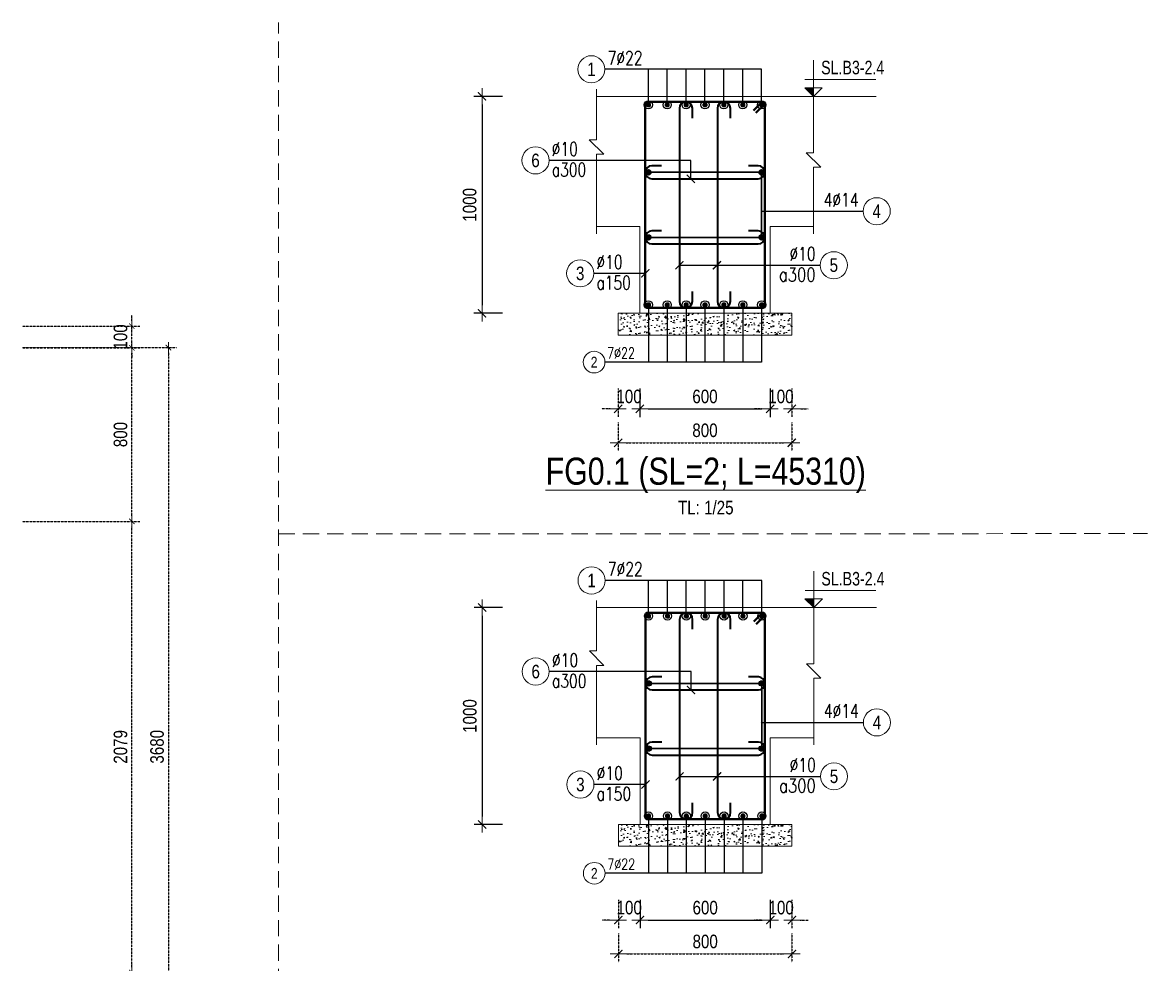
# Model space of a CAD drawing. Header units: millimetres. Extents: x -134772 to 596971, y -129535 to 35703.
# Drawn here: x 34679 to 39863, y 10082 to 14425 of the extents above; entities that cross this region are included whole.
import ezdxf
from ezdxf.enums import TextEntityAlignment as Align

# ---------------------------------------------------------------- set-up
doc = ezdxf.new("R2010")
doc.units = ezdxf.units.MM
doc.header["$MEASUREMENT"] = 0
doc.linetypes.add('HIDDEN', pattern=[0.375, 0.25, -0.125])
doc.layers.get('Defpoints').update_dxf_attribs({"color": 252})
for name, color, linetype, lineweight in [('NDC_S_ANNO', 7, 'Continuous', 20), ('NDC_S_CONTINUOUS', 3, 'Continuous', 20), ('NDC_S_DIM', 1, 'Continuous', 9), ('NDC_S_HATCH MATERIAL', 8, 'Continuous', 13), ('NDC_S_REBAR', 4, 'Continuous', 35), ('NDC_S_STIRRUP', 4, 'Continuous', 40), ('NDC_S_TEXT SYMBOL', 7, 'Continuous', 20), ('NDC_S_THIN LINE', 1, 'Continuous', 5), ('NDC_S_VN TEXT', 7, 'Continuous', 9)]:
    doc.layers.add(name, color=color, linetype=linetype, lineweight=lineweight)
doc.styles.add('ARIAL', font='arial.ttf', dxfattribs={"width": 0.8})
doc.styles.add('NDC_ANNO', font='', dxfattribs={"width": 0.8})
doc.styles.add('NDC_ARIAL', font='arial.ttf', dxfattribs={"width": 0.8})
doc.styles.add('NDC_ROMANS', font='romans.shx', dxfattribs={"width": 0.8})
doc.styles.get('NDC_ANNO').set_extended_font_data('Dotum')
doc.dimstyles.new('NDC_1-25', dxfattribs={"dimscale": 25, "dimtxt": 2.5, "dimasz": 1, "dimexe": 1.5, "dimexo": 0, "dimgap": 0.8, "dimtad": 1, "dimdec": 0, "dimdsep": 46, "dimtxsty": 'NDC_ARIAL', "dimblk": 'DIMMARK', "dimcen": 49999.938995, "dimdle": 1.5, "dimclrd": 1, "dimclre": 1, "dimclrt": 3, "dimadec": 0, "dimazin": 0, "dimtfac": 1, "dimtdec": 0, "dimtix": 1, "dimtmove": 2, "dimatfit": 3, "dimfxl": 1, "dimarcsym": 0})
doc.dimstyles.new('NDC_dim_25', dxfattribs={"dimscale": 25, "dimtxt": 2.5, "dimasz": 1.5, "dimexe": 1.5, "dimexo": 0, "dimgap": 1, "dimtad": 1, "dimdec": 0, "dimzin": 0, "dimdsep": 46, "dimtxsty": 'ARIAL', "dimblk": 'DIMMARK', "dimcen": 0.09, "dimdle": 1.2, "dimclrd": 1, "dimclre": 1, "dimclrt": 3, "dimadec": 0, "dimazin": 0, "dimtfac": 1, "dimtdec": 0, "dimtix": 1, "dimtofl": 0, "dimtmove": 0, "dimatfit": 3, "dimfxl": 3.75, "dimfxlon": 1, "dimtolj": 1, "dimtzin": 0, "dimarcsym": 0})

# ---------------------------------------------------------------- blocks, each defined once
blk = doc.blocks.new('DIMMARK')
at = {"layer": 'NDC_S_DIM', "color": 1}
blk.add_line((-1.5, 0), (1, 0), dxfattribs=at)
at = {"layer": 'NDC_S_DIM', "color": 2, "const_width": 0.15}
blk.add_lwpolyline([(-0.5, -0.5), (0.5, 0.5)], dxfattribs=at)
blk = doc.blocks.new('*D495')
at = {"layer": 'Defpoints', "color": 0, "linetype": 'HIDDEN', "transparency": 16777216}
for p in [(34679.4, 12125.4), (35183, 12125.4), (34679.4, 10045.9)]:
    blk.add_point(p, dxfattribs=at)
at = {"layer": 'NDC_S_DIM', "color": 1, "linetype": 'HIDDEN', "lineweight": -2, "transparency": 16777216}
for p, q in [((34679.4, 12125.4), (35220.5, 12125.4)), ((35183, 10070.9), (35183, 12100.4)), ((34679.4, 10045.9), (35220.5, 10045.9))]:
    blk.add_line(p, q, dxfattribs=at)
at = {"layer": 'NDC_S_DIM', "color": 1, "linetype": 'HIDDEN', "lineweight": -2, "transparency": 16777216, "xscale": 25, "yscale": 25, "zscale": 25}
for p, rotation in [((35183, 12125.4), 90), ((35183, 10045.9), 270)]:
    blk.add_blockref('DIMMARK', p, dxfattribs=dict(at, rotation=rotation))
at = {"layer": 'NDC_S_DIM', "color": 3, "linetype": 'HIDDEN', "transparency": 16777216, "insert": (35131.1, 11085.7), "char_height": 62.5, "attachment_point": 5, "rotation": 90, "style": 'NDC_ARIAL'}
blk.add_mtext('2079', dxfattribs=at)
blk = doc.blocks.new('*D496')
at = {"layer": 'Defpoints', "color": 0, "linetype": 'HIDDEN', "transparency": 16777216}
for p in [(34679.4, 12925.4), (35183, 12925.4), (34679.4, 12125.4)]:
    blk.add_point(p, dxfattribs=at)
at = {"layer": 'NDC_S_DIM', "color": 1, "linetype": 'HIDDEN', "lineweight": -2, "transparency": 16777216}
for p, q in [((34679.4, 12925.4), (35220.5, 12925.4)), ((35183, 12150.4), (35183, 12900.4)), ((34679.4, 12125.4), (35220.5, 12125.4))]:
    blk.add_line(p, q, dxfattribs=at)
at = {"layer": 'NDC_S_DIM', "color": 1, "linetype": 'HIDDEN', "lineweight": -2, "transparency": 16777216, "xscale": 25, "yscale": 25, "zscale": 25}
for p, rotation in [((35183, 12925.4), 90), ((35183, 12125.4), 270)]:
    blk.add_blockref('DIMMARK', p, dxfattribs=dict(at, rotation=rotation))
at = {"layer": 'NDC_S_DIM', "color": 3, "linetype": 'HIDDEN', "transparency": 16777216, "insert": (35131.1, 12525.4), "char_height": 62.5, "attachment_point": 5, "rotation": 90, "style": 'NDC_ARIAL'}
blk.add_mtext('800', dxfattribs=at)
blk = doc.blocks.new('*D497')
at = {"layer": 'Defpoints', "color": 0, "linetype": 'HIDDEN', "transparency": 16777216}
for p in [(34679.4, 13025.4), (35183, 13025.4), (34679.4, 12925.4)]:
    blk.add_point(p, dxfattribs=at)
at = {"layer": 'NDC_S_DIM', "color": 1, "linetype": 'HIDDEN', "lineweight": -2, "transparency": 16777216}
for p, q in [((35183, 13050.4), (35183, 13075.4)), ((34679.4, 13025.4), (35220.5, 13025.4)), ((35183, 12925.4), (35183, 13025.4)), ((34679.4, 12925.4), (35220.5, 12925.4)), ((35183, 12900.4), (35183, 12875.4))]:
    blk.add_line(p, q, dxfattribs=at)
at = {"layer": 'NDC_S_DIM', "color": 1, "linetype": 'HIDDEN', "lineweight": -2, "transparency": 16777216, "xscale": 25, "yscale": 25, "zscale": 25}
for p, rotation in [((35183, 13025.4), 270), ((35183, 12925.4), 90)]:
    blk.add_blockref('DIMMARK', p, dxfattribs=dict(at, rotation=rotation))
at = {"layer": 'NDC_S_DIM', "color": 3, "linetype": 'HIDDEN', "transparency": 16777216, "insert": (35131.1, 12975.4), "char_height": 62.5, "attachment_point": 5, "rotation": 90, "style": 'NDC_ARIAL'}
blk.add_mtext('100', dxfattribs=at)
blk = doc.blocks.new('*D498')
at = {"layer": 'Defpoints', "color": 0, "linetype": 'HIDDEN', "transparency": 16777216}
for p in [(34679.4, 12926.4), (34679.4, 9245.9), (35351.6, 9245.9)]:
    blk.add_point(p, dxfattribs=at)
at = {"layer": 'NDC_S_DIM', "color": 1, "linetype": 'HIDDEN', "lineweight": -2, "transparency": 16777216}
for p, q in [((34679.4, 12926.4), (35389.1, 12926.4)), ((35351.6, 12901.4), (35351.6, 9270.9)), ((34679.4, 9245.9), (35389.1, 9245.9))]:
    blk.add_line(p, q, dxfattribs=at)
at = {"layer": 'NDC_S_DIM', "color": 1, "linetype": 'HIDDEN', "lineweight": -2, "transparency": 16777216, "xscale": 25, "yscale": 25, "zscale": 25}
for p, rotation in [((35351.6, 12926.4), 90), ((35351.6, 9245.9), 270)]:
    blk.add_blockref('DIMMARK', p, dxfattribs=dict(at, rotation=rotation))
at = {"layer": 'NDC_S_DIM', "color": 3, "linetype": 'HIDDEN', "transparency": 16777216, "insert": (35299.6, 11086.2), "char_height": 62.5, "attachment_point": 5, "rotation": 90, "style": 'NDC_ARIAL'}
blk.add_mtext('3680', dxfattribs=at)
blk = doc.blocks.new('kata_block_THEP')
at = {"layer": 'NDC_S_REBAR', "color": 0}
for p, q in [((-0.5, 0), (0.5, 0)), ((-0.35, 0.35), (0.35, -0.35)), ((0.35, 0.35), (-0.35, -0.35)), ((0, 0.5), (0, -0.5))]:
    blk.add_line(p, q, dxfattribs=at)
at = {"layer": 'NDC_S_REBAR', "color": 0, "const_width": 0.0833}
blk.add_lwpolyline([(-0.5, 0, 1), (0.5, 0, 1), (-0.5, 0, 1)], format="xyb", dxfattribs=at)
blk = doc.blocks.new('*D625')
at = {"layer": 'Defpoints', "color": 0, "transparency": 16777216}
for p in [(37302.6, 14084.3), (36796.6, 13084.3), (37302.6, 13084.3)]:
    blk.add_point(p, dxfattribs=at)
at = {"layer": 'NDC_S_DIM', "color": 1, "lineweight": -2, "transparency": 16777216}
for p, q in [((36890.4, 14084.3), (36759.1, 14084.3)), ((36796.6, 14046.8), (36796.6, 13121.8)), ((36890.4, 13084.3), (36759.1, 13084.3))]:
    blk.add_line(p, q, dxfattribs=at)
at = {"layer": 'NDC_S_DIM', "color": 1, "lineweight": -2, "transparency": 16777216, "xscale": 37.5, "yscale": 37.5, "zscale": 37.5}
for p, rotation in [((36796.6, 14084.3), 90), ((36796.6, 13084.3), 270)]:
    blk.add_blockref('DIMMARK', p, dxfattribs=dict(at, rotation=rotation))
at = {"layer": 'NDC_S_DIM', "color": 3, "transparency": 16777216, "insert": (36739.7, 13584.3), "char_height": 62.5, "attachment_point": 5, "rotation": 90, "style": 'ARIAL'}
blk.add_mtext('\\A1;1000', dxfattribs=at)
blk = doc.blocks.new('*D626')
at = {"layer": 'Defpoints', "color": 0, "transparency": 16777216}
for p in [(37524, 13043.8), (38124, 13043.8), (38124, 12643.8)]:
    blk.add_point(p, dxfattribs=at)
at = {"layer": 'NDC_S_DIM', "color": 1, "lineweight": -2, "transparency": 16777216}
for p, q in [((37524, 12737.5), (37524, 12606.3)), ((38124, 12737.5), (38124, 12606.3)), ((37561.5, 12643.8), (38086.5, 12643.8))]:
    blk.add_line(p, q, dxfattribs=at)
at = {"layer": 'NDC_S_DIM', "color": 1, "lineweight": -2, "transparency": 16777216, "xscale": 37.5, "yscale": 37.5, "zscale": 37.5, "rotation": 180}
blk.add_blockref('DIMMARK', (37524, 12643.8), dxfattribs=at)
at = {"layer": 'NDC_S_DIM', "color": 1, "lineweight": -2, "transparency": 16777216, "xscale": 37.5, "yscale": 37.5, "zscale": 37.5}
blk.add_blockref('DIMMARK', (38124, 12643.8), dxfattribs=at)
at = {"layer": 'NDC_S_DIM', "color": 3, "transparency": 16777216, "insert": (37824, 12700.7), "char_height": 62.5, "attachment_point": 5, "style": 'ARIAL'}
blk.add_mtext('\\A1;600', dxfattribs=at)
blk = doc.blocks.new('kata_block_CT')
at = {"layer": 'NDC_S_ANNO'}
blk.add_hatch(color=3, dxfattribs=at).paths.add_polyline_path([(0, 1.6), (-1.61, 1.6), (0, 0)])
at = {"layer": 'NDC_S_ANNO', "ltscale": 50}
h = blk.add_hatch(dxfattribs=at)
h.set_pattern_fill('ANSI31', color=256, scale=1.406251, style=0)
h.set_pattern_definition([(45, (0, 5e-12), (-3.157, 3.157), [])])
h.paths.add_polyline_path([(0, 1.6), (0, 0), (1.61, 1.6)])
for p, q in [((-1.59, 3.14), (11.47, 3.14)), ((11.56, 0), (-1.64, 0))]:
    blk.add_line(p, q, dxfattribs=at)
for points in [[(0, 6.69), (0, 0)], [(0, 0), (-1.61, 1.6), (0, 1.6)], [(0, 0), (1.61, 1.6), (0, 1.6)]]:
    blk.add_lwpolyline(points, dxfattribs=at)
at = {"layer": 'NDC_S_ANNO', "color": 8, "ltscale": 50}
blk.add_lwpolyline([(0, 0), (-1.61, 1.6), (0, 1.6)], dxfattribs=at)
at = {"layer": 'NDC_S_TEXT SYMBOL', "color": 3, "style": 'NDC_ANNO', "width": 0.8}
blk.add_attdef('CT', (1.41, 4.07), '', height=2.5, dxfattribs=at)
blk = doc.blocks.new('*U11')
blk.add_circle((-2.5, 0), 2.5)
at = {"layer": 'NDC_S_VN TEXT', "color": 3, "style": 'NDC_ROMANS', "width": 0.75}
for tag, p in [('DK1', (0.5, 0.85)), ('KC1', (0.5, -2.97))]:
    blk.add_attdef(tag, p, '', height=2.5, dxfattribs=at)
at = {"layer": 'NDC_S_VN TEXT', "color": 7, "style": 'ARIAL', "width": 0.8}
blk.add_attdef('SH2', text='', height=2.5, dxfattribs=at).set_placement((-2.5, 0), align=Align.MIDDLE)
blk = doc.blocks.new('*U12')
blk.add_circle((2.5, 0), 2.5)
at = {"layer": 'NDC_S_VN TEXT', "color": 3, "style": 'NDC_ROMANS'}
for tag, width, p in [('DK2', 0.75, (-0.85, 0.85)), ('KC2', 0.8, (-0.85, -2.97))]:
    blk.add_attdef(tag, text='', height=2.5, dxfattribs=dict(at, width=width)).set_placement(p, align=Align.RIGHT)
at = {"layer": 'NDC_S_VN TEXT', "color": 7, "style": 'ARIAL', "width": 0.8}
blk.add_attdef('SH3', text='', height=2.5, dxfattribs=at).set_placement((2.5, 0), align=Align.MIDDLE)
blk = doc.blocks.new('*U624')
blk.add_circle((2.5, 0), 2.5)
at = {"layer": 'NDC_S_VN TEXT', "color": 3, "style": 'NDC_ROMANS', "width": 0.75}
blk.add_attdef('DK2', text='', height=2.5, dxfattribs=at).set_placement((-0.85, 0.85), align=Align.RIGHT)
at = {"layer": 'NDC_S_VN TEXT', "color": 7, "style": 'ARIAL', "width": 0.8}
blk.add_attdef('SH3', text='', height=2.5, dxfattribs=at).set_placement((2.5, 0), align=Align.MIDDLE)
blk = doc.blocks.new('*D627')
at = {"layer": 'Defpoints', "color": 0, "linetype": 'HIDDEN', "transparency": 16777216}
for p in [(37424, 12943.8), (37524, 12737.5), (37424, 12643.8)]:
    blk.add_point(p, dxfattribs=at)
at = {"layer": 'NDC_S_DIM', "color": 1, "linetype": 'HIDDEN', "lineweight": -2, "transparency": 16777216}
for p, q in [((37424, 12737.5), (37424, 12606.3)), ((37524, 12737.5), (37524, 12606.3)), ((37386.5, 12643.8), (37349, 12643.8)), ((37561.5, 12643.8), (37599, 12643.8))]:
    blk.add_line(p, q, dxfattribs=at)
at = {"layer": 'NDC_S_DIM', "color": 1, "linetype": 'HIDDEN', "lineweight": -2, "transparency": 16777216, "xscale": 37.5, "yscale": 37.5, "zscale": 37.5}
blk.add_blockref('DIMMARK', (37424, 12643.8), dxfattribs=at)
at = {"layer": 'NDC_S_DIM', "color": 1, "linetype": 'HIDDEN', "lineweight": -2, "transparency": 16777216, "xscale": 37.5, "yscale": 37.5, "zscale": 37.5, "rotation": 180}
blk.add_blockref('DIMMARK', (37524, 12643.8), dxfattribs=at)
at = {"layer": 'NDC_S_DIM', "color": 3, "linetype": 'HIDDEN', "transparency": 16777216, "insert": (37474, 12700.7), "char_height": 62.5, "attachment_point": 5, "style": 'ARIAL'}
blk.add_mtext('\\A1;100', dxfattribs=at)
blk = doc.blocks.new('*D628')
at = {"layer": 'Defpoints', "color": 0, "linetype": 'HIDDEN', "transparency": 16777216}
for p in [(38224, 12943.8), (38124, 12737.5), (38224, 12643.8)]:
    blk.add_point(p, dxfattribs=at)
at = {"layer": 'NDC_S_DIM', "color": 1, "linetype": 'HIDDEN', "lineweight": -2, "transparency": 16777216}
for p, q in [((38124, 12737.5), (38124, 12606.3)), ((38224, 12737.5), (38224, 12606.3)), ((38086.5, 12643.8), (38049, 12643.8)), ((38261.5, 12643.8), (38299, 12643.8))]:
    blk.add_line(p, q, dxfattribs=at)
at = {"layer": 'NDC_S_DIM', "color": 1, "linetype": 'HIDDEN', "lineweight": -2, "transparency": 16777216, "xscale": 37.5, "yscale": 37.5, "zscale": 37.5}
blk.add_blockref('DIMMARK', (38124, 12643.8), dxfattribs=at)
at = {"layer": 'NDC_S_DIM', "color": 1, "linetype": 'HIDDEN', "lineweight": -2, "transparency": 16777216, "xscale": 37.5, "yscale": 37.5, "zscale": 37.5, "rotation": 180}
blk.add_blockref('DIMMARK', (38224, 12643.8), dxfattribs=at)
at = {"layer": 'NDC_S_DIM', "color": 3, "linetype": 'HIDDEN', "transparency": 16777216, "insert": (38174, 12700.7), "char_height": 62.5, "attachment_point": 5, "style": 'ARIAL'}
blk.add_mtext('\\A1;100', dxfattribs=at)
blk = doc.blocks.new('kata_block_TD')
at = {"color": 6, "linetype": 'ByBlock', "lineweight": -2, "style": 'ARIAL', "width": 0.8}
blk.add_attdef('SECTDET2', text='', height=5, dxfattribs=at).set_placement((0, 7.97), align=Align.CENTER)
at = {"color": 0, "linetype": 'ByBlock', "lineweight": -2, "style": 'ARIAL', "width": 0.8}
blk.add_attdef('SECTDET1', text='', height=5, dxfattribs=at).set_placement((0, 1.47), align=Align.CENTER)
at = {"color": 3, "lineweight": 25, "style": 'ARIAL', "width": 0.8}
blk.add_attdef('SSCALE', text='', height=2.5, dxfattribs=at).set_placement((0, -4), align=Align.CENTER)
blk = doc.blocks.new('*U623')
blk.add_circle((-2.5, 0), 2.5)
at = {"layer": 'NDC_S_VN TEXT', "color": 3, "style": 'NDC_ROMANS', "width": 0.75}
blk.add_attdef('DK1', (0.5, 0.85), '', height=2.5, dxfattribs=at)
at = {"layer": 'NDC_S_VN TEXT', "color": 7, "style": 'ARIAL', "width": 0.8}
blk.add_attdef('SH2', text='', height=2.5, dxfattribs=at).set_placement((-2.5, 0), align=Align.MIDDLE)
blk = doc.blocks.new('*D1450')
at = {"layer": 'Defpoints', "color": 0, "linetype": 'HIDDEN', "transparency": 16777216}
for p in [(37424, 12943.8), (38224, 12943.8), (38224, 12487.8)]:
    blk.add_point(p, dxfattribs=at)
at = {"layer": 'NDC_S_DIM', "color": 1, "linetype": 'HIDDEN', "lineweight": -2, "transparency": 16777216}
for p, q in [((37424, 12581.6), (37424, 12450.3)), ((38224, 12581.6), (38224, 12450.3)), ((37461.5, 12487.8), (38186.5, 12487.8))]:
    blk.add_line(p, q, dxfattribs=at)
at = {"layer": 'NDC_S_DIM', "color": 1, "linetype": 'HIDDEN', "lineweight": -2, "transparency": 16777216, "xscale": 37.5, "yscale": 37.5, "zscale": 37.5, "rotation": 180}
blk.add_blockref('DIMMARK', (37424, 12487.8), dxfattribs=at)
at = {"layer": 'NDC_S_DIM', "color": 1, "linetype": 'HIDDEN', "lineweight": -2, "transparency": 16777216, "xscale": 37.5, "yscale": 37.5, "zscale": 37.5}
blk.add_blockref('DIMMARK', (38224, 12487.8), dxfattribs=at)
at = {"layer": 'NDC_S_DIM', "color": 3, "linetype": 'HIDDEN', "transparency": 16777216, "insert": (37824, 12544.7), "char_height": 62.5, "attachment_point": 5, "style": 'ARIAL'}
blk.add_mtext('\\A1;800', dxfattribs=at)
blk = doc.blocks.new('*D1451')
at = {"layer": 'Defpoints', "color": 0, "linetype": 'HIDDEN', "transparency": 16777216}
for p in [(37424.9, 10587.4), (38224.9, 10587.4), (38224.9, 10131.4)]:
    blk.add_point(p, dxfattribs=at)
at = {"layer": 'NDC_S_DIM', "color": 1, "linetype": 'HIDDEN', "lineweight": -2, "transparency": 16777216}
for p, q in [((37424.9, 10225.2), (37424.9, 10093.9)), ((38224.9, 10225.2), (38224.9, 10093.9)), ((37462.4, 10131.4), (38187.4, 10131.4))]:
    blk.add_line(p, q, dxfattribs=at)
at = {"layer": 'NDC_S_DIM', "color": 1, "linetype": 'HIDDEN', "lineweight": -2, "transparency": 16777216, "xscale": 37.5, "yscale": 37.5, "zscale": 37.5, "rotation": 180}
blk.add_blockref('DIMMARK', (37424.9, 10131.4), dxfattribs=at)
at = {"layer": 'NDC_S_DIM', "color": 1, "linetype": 'HIDDEN', "lineweight": -2, "transparency": 16777216, "xscale": 37.5, "yscale": 37.5, "zscale": 37.5}
blk.add_blockref('DIMMARK', (38224.9, 10131.4), dxfattribs=at)
at = {"layer": 'NDC_S_DIM', "color": 3, "linetype": 'HIDDEN', "transparency": 16777216, "insert": (37824.9, 10188.3), "char_height": 62.5, "attachment_point": 5, "style": 'ARIAL'}
blk.add_mtext('\\A1;800', dxfattribs=at)
blk = doc.blocks.new('*D1452')
at = {"layer": 'Defpoints', "color": 0, "linetype": 'HIDDEN', "transparency": 16777216}
for p in [(38224.9, 10587.4), (38124.9, 10381.1), (38224.9, 10287.4)]:
    blk.add_point(p, dxfattribs=at)
at = {"layer": 'NDC_S_DIM', "color": 1, "linetype": 'HIDDEN', "lineweight": -2, "transparency": 16777216}
for p, q in [((38124.9, 10381.1), (38124.9, 10249.9)), ((38224.9, 10381.1), (38224.9, 10249.9)), ((38087.4, 10287.4), (38049.9, 10287.4)), ((38262.4, 10287.4), (38299.9, 10287.4))]:
    blk.add_line(p, q, dxfattribs=at)
at = {"layer": 'NDC_S_DIM', "color": 1, "linetype": 'HIDDEN', "lineweight": -2, "transparency": 16777216, "xscale": 37.5, "yscale": 37.5, "zscale": 37.5}
blk.add_blockref('DIMMARK', (38124.9, 10287.4), dxfattribs=at)
at = {"layer": 'NDC_S_DIM', "color": 1, "linetype": 'HIDDEN', "lineweight": -2, "transparency": 16777216, "xscale": 37.5, "yscale": 37.5, "zscale": 37.5, "rotation": 180}
blk.add_blockref('DIMMARK', (38224.9, 10287.4), dxfattribs=at)
at = {"layer": 'NDC_S_DIM', "color": 3, "linetype": 'HIDDEN', "transparency": 16777216, "insert": (38174.9, 10344.3), "char_height": 62.5, "attachment_point": 5, "style": 'ARIAL'}
blk.add_mtext('\\A1;100', dxfattribs=at)
blk = doc.blocks.new('*D1453')
at = {"layer": 'Defpoints', "color": 0, "linetype": 'HIDDEN', "transparency": 16777216}
for p in [(37424.9, 10587.4), (37524.9, 10381.1), (37424.9, 10287.4)]:
    blk.add_point(p, dxfattribs=at)
at = {"layer": 'NDC_S_DIM', "color": 1, "linetype": 'HIDDEN', "lineweight": -2, "transparency": 16777216}
for p, q in [((37424.9, 10381.1), (37424.9, 10249.9)), ((37524.9, 10381.1), (37524.9, 10249.9)), ((37387.4, 10287.4), (37349.9, 10287.4)), ((37562.4, 10287.4), (37599.9, 10287.4))]:
    blk.add_line(p, q, dxfattribs=at)
at = {"layer": 'NDC_S_DIM', "color": 1, "linetype": 'HIDDEN', "lineweight": -2, "transparency": 16777216, "xscale": 37.5, "yscale": 37.5, "zscale": 37.5}
blk.add_blockref('DIMMARK', (37424.9, 10287.4), dxfattribs=at)
at = {"layer": 'NDC_S_DIM', "color": 1, "linetype": 'HIDDEN', "lineweight": -2, "transparency": 16777216, "xscale": 37.5, "yscale": 37.5, "zscale": 37.5, "rotation": 180}
blk.add_blockref('DIMMARK', (37524.9, 10287.4), dxfattribs=at)
at = {"layer": 'NDC_S_DIM', "color": 3, "linetype": 'HIDDEN', "transparency": 16777216, "insert": (37474.9, 10344.3), "char_height": 62.5, "attachment_point": 5, "style": 'ARIAL'}
blk.add_mtext('\\A1;100', dxfattribs=at)
blk = doc.blocks.new('*D1454')
at = {"layer": 'Defpoints', "color": 0, "transparency": 16777216}
for p in [(37524.9, 10687.4), (38124.9, 10687.4), (38124.9, 10287.4)]:
    blk.add_point(p, dxfattribs=at)
at = {"layer": 'NDC_S_DIM', "color": 1, "lineweight": -2, "transparency": 16777216}
for p, q in [((37524.9, 10381.1), (37524.9, 10249.9)), ((38124.9, 10381.1), (38124.9, 10249.9)), ((37562.4, 10287.4), (38087.4, 10287.4))]:
    blk.add_line(p, q, dxfattribs=at)
at = {"layer": 'NDC_S_DIM', "color": 1, "lineweight": -2, "transparency": 16777216, "xscale": 37.5, "yscale": 37.5, "zscale": 37.5, "rotation": 180}
blk.add_blockref('DIMMARK', (37524.9, 10287.4), dxfattribs=at)
at = {"layer": 'NDC_S_DIM', "color": 1, "lineweight": -2, "transparency": 16777216, "xscale": 37.5, "yscale": 37.5, "zscale": 37.5}
blk.add_blockref('DIMMARK', (38124.9, 10287.4), dxfattribs=at)
at = {"layer": 'NDC_S_DIM', "color": 3, "transparency": 16777216, "insert": (37824.9, 10344.3), "char_height": 62.5, "attachment_point": 5, "style": 'ARIAL'}
blk.add_mtext('\\A1;600', dxfattribs=at)
blk = doc.blocks.new('*D1455')
at = {"layer": 'Defpoints', "color": 0, "transparency": 16777216}
for p in [(37303.5, 11727.9), (36797.5, 10727.9), (37303.5, 10727.9)]:
    blk.add_point(p, dxfattribs=at)
at = {"layer": 'NDC_S_DIM', "color": 1, "lineweight": -2, "transparency": 16777216}
for p, q in [((36891.2, 11727.9), (36760, 11727.9)), ((36797.5, 11690.4), (36797.5, 10765.4)), ((36891.2, 10727.9), (36760, 10727.9))]:
    blk.add_line(p, q, dxfattribs=at)
at = {"layer": 'NDC_S_DIM', "color": 1, "lineweight": -2, "transparency": 16777216, "xscale": 37.5, "yscale": 37.5, "zscale": 37.5}
for p, rotation in [((36797.5, 11727.9), 90), ((36797.5, 10727.9), 270)]:
    blk.add_blockref('DIMMARK', p, dxfattribs=dict(at, rotation=rotation))
at = {"layer": 'NDC_S_DIM', "color": 3, "transparency": 16777216, "insert": (36740.6, 11227.9), "char_height": 62.5, "attachment_point": 5, "rotation": 90, "style": 'ARIAL'}
blk.add_mtext('\\A1;1000', dxfattribs=at)

msp = doc.modelspace()

# ---------------------------------------------------------------- hatches: boundary and pattern name
at = {"layer": 'NDC_S_HATCH MATERIAL'}
h = msp.add_hatch(dxfattribs=at)
h.set_pattern_fill('AR-CONC', color=256, scale=8)
h.set_pattern_definition([(50, (26823.996, 39704.434), (57.380815, -5.02017), [6, -66]), (355, (26823.996, 39704.434), (-11.10011, 60.17537), [4.8, -52.8]), (100.45144, (26828.78, 39704.016), (46.28071, 55.1552), [5.09922, -56.09137]), (46.1842, (26823.996, 39720.434), (85.3793, -13.24154), [9, -99]), (96.63564, (26831.11, 39719.33), (74.77296, 77.92949), [7.64883, -84.1371]), (351.18416, (26824, 39720.43), (74.77296, 77.9295), [7.2, -79.2]), (21, (26831.996, 39716.434), (47.752564, -32.20951), [6, -66]), (326, (26831.996, 39716.434), (19.46523, 58.012), [4.8, -52.8]), (71.45144, (26835.976, 39713.75), (67.21779, 25.80249), [5.09922, -56.09137]), (37.5, (26823.996, 39704.434), (0.972788, 26.631508), [0, -52.16, 0, -53.6, 0, -53]), (7.5, (26823.996, 39704.434), (21.045563, 31.552937), [0, -30.56, 0, -50.96, 0, -20.2]), (327.5, (26806.156, 39704.434), (42.705795, -1.80439), [0, -20, 0, -62.4, 0, -82.8]), (317.5, (26798.156, 39704.434), (46.654894, 8.0084), [0, -26, 0, -41.44, 0, -58.8])])
h.paths.add_polyline_path([(37424, 13084.3), (38224, 13084.3), (38224, 12984.3), (37424, 12984.3)])
h = msp.add_hatch(dxfattribs=at)
h.set_pattern_fill('AR-CONC', color=256, scale=8)
h.set_pattern_definition([(50, (26824.856, 37348.036), (57.380815, -5.02017), [6, -66]), (355, (26824.856, 37348.036), (-11.10011, 60.17537), [4.8, -52.8]), (100.45144, (26829.64, 37347.62), (46.28071, 55.1552), [5.09922, -56.09137]), (46.1842, (26824.86, 37364.036), (85.3793, -13.24154), [9, -99]), (96.63564, (26831.97, 37362.93), (74.77296, 77.92949), [7.64883, -84.1371]), (351.18416, (26824.86, 37364.04), (74.77296, 77.9295), [7.2, -79.2]), (21, (26832.856, 37360.036), (47.752564, -32.20951), [6, -66]), (326, (26832.856, 37360.036), (19.46523, 58.012), [4.8, -52.8]), (71.45144, (26836.836, 37357.35), (67.21779, 25.80249), [5.09922, -56.09137]), (37.5, (26824.856, 37348.036), (0.972788, 26.631508), [0, -52.16, 0, -53.6, 0, -53]), (7.5, (26824.856, 37348.036), (21.045563, 31.552937), [0, -30.56, 0, -50.96, 0, -20.2]), (327.5, (26807.016, 37348.036), (42.705795, -1.80439), [0, -20, 0, -62.4, 0, -82.8]), (317.5, (26799.016, 37348.036), (46.654894, 8.0084), [0, -26, 0, -41.44, 0, -58.8])])
h.paths.add_polyline_path([(37424.9, 10727.9), (38224.9, 10727.9), (38224.9, 10627.9), (37424.9, 10627.9)])

# ---------------------------------------------------------------- linework, layer by layer
at = {"layer": 'NDC_S_CONTINUOUS'}
for points in [[(37324, 14084.3), (37524, 14084.3), (37524, 14084.3), (38124, 14084.3), (38124, 14084.3), (38324, 14084.3)], [(37324, 13484.3), (37524, 13484.3), (37524, 13084.3), (38124, 13084.3), (38124, 13484.3), (38324, 13484.3)], [(37324.9, 11727.9), (37524.9, 11727.9), (37524.9, 11727.9), (38124.9, 11727.9), (38124.9, 11727.9), (38324.9, 11727.9)], [(37324.9, 11127.9), (37524.9, 11127.9), (37524.9, 10727.9), (38124.9, 10727.9), (38124.9, 11127.9), (38324.9, 11127.9)]]:
    msp.add_lwpolyline(points, dxfattribs=at)
at = {"layer": 'NDC_S_HATCH MATERIAL', "linetype": 'HIDDEN', "ltscale": 300}
for p, q in [((35858.7, 425), (35858.7, 14425)), ((35858.7, 12067.4), (39862.9, 12068.8))]:
    msp.add_line(p, q, dxfattribs=at)
at = {"layer": 'NDC_S_HATCH MATERIAL', "ltscale": 1500}
for points in [[(37424, 12984.3), (38224, 12984.3), (38224, 13084.3), (37424, 13084.3)], [(37424.9, 10627.9), (38224.9, 10627.9), (38224.9, 10727.9), (37424.9, 10727.9)]]:
    msp.add_lwpolyline(points, close=True, dxfattribs=at)
at = {"layer": 'NDC_S_REBAR'}
for points in [[(37766, 13984.5), (37766, 14029.5, 1), (37706, 14029.5), (37706, 13139.5, 1), (37766, 13139.5), (37766, 13184.5)], [(37941, 13984.5), (37941, 14029.5, 1), (37881, 14029.5), (37881, 13139.5, 1), (37941, 13139.5), (37941, 13184.5)], [(37624, 13764.3), (37579, 13764.3, 1), (37579, 13704.3), (38069, 13704.3, 1), (38069, 13764.3), (38024, 13764.3)], [(37624, 13464.3), (37579, 13464.3, 1), (37579, 13404.3), (38069, 13404.3, 1), (38069, 13464.3), (38024, 13464.3)], [(37766.9, 11628.1), (37766.9, 11673.1, 1), (37706.9, 11673.1), (37706.9, 10783.1, 1), (37766.9, 10783.1), (37766.9, 10828.1)], [(37941.9, 11628.1), (37941.9, 11673.1, 1), (37881.9, 11673.1), (37881.9, 10783.1, 1), (37941.9, 10783.1), (37941.9, 10828.1)], [(37624.9, 11407.9), (37579.9, 11407.9, 1), (37579.9, 11347.9), (38069.9, 11347.9, 1), (38069.9, 11407.9), (38024.9, 11407.9)], [(37624.9, 11107.9), (37579.9, 11107.9, 1), (37579.9, 11047.9), (38069.9, 11047.9, 1), (38069.9, 11107.9), (38024.9, 11107.9)]]:
    msp.add_lwpolyline(points, format="xyb", dxfattribs=at)
at = {"layer": 'NDC_S_STIRRUP'}
for points in [[(38048, 14019.3), (38088, 14059.3, -0.414214), (38099, 14048.3), (38099, 13120.3, -0.414214), (38088, 13109.3), (37560, 13109.3, -0.414214), (37549, 13120.3), (37549, 14048.3, -0.414214), (37560, 14059.3), (38088, 14059.3, -0.414214), (38099, 14048.3), (38059, 14008.3)], [(38048.9, 11662.9), (38088.9, 11702.9, -0.414214), (38099.9, 11691.9), (38099.9, 10763.9, -0.414214), (38088.9, 10752.9), (37560.9, 10752.9, -0.414214), (37549.9, 10763.9), (37549.9, 11691.9, -0.414214), (37560.9, 11702.9), (38088.9, 11702.9, -0.414214), (38099.9, 11691.9), (38059.9, 11651.9)]]:
    msp.add_lwpolyline(points, format="xyb", dxfattribs=at)
at = {"layer": 'NDC_S_THIN LINE'}
for points in [[(37324, 13451), (37324, 13817.7), (37357.3, 13817.7), (37290.7, 13884.4), (37324, 13884.4), (37324, 14117.6)], [(38324, 13451), (38324, 13758.3), (38357.3, 13758.3), (38290.7, 13824.9), (38324, 13824.9), (38324, 14117.6)], [(37324.9, 11094.6), (37324.9, 11461.3), (37358.2, 11461.3), (37291.5, 11528), (37324.9, 11528), (37324.9, 11761.2)], [(38324.9, 11094.6), (38324.9, 11401.9), (38358.2, 11401.9), (38291.5, 11468.5), (38324.9, 11468.5), (38324.9, 11761.2)]]:
    msp.add_lwpolyline(points, dxfattribs=at)

# ---------------------------------------------------------------- block references
at = {"layer": 'NDC_S_REBAR', "xscale": 22, "yscale": 22, "zscale": 22}
for p in [(37563, 14045.3), (37650, 14045.3), (37737, 14045.3), (37824, 14045.3), (37911, 14045.3), (37998, 14045.3), (38085, 14045.3), (37563, 13734.3), (38085, 13734.3), (37563, 13434.3), (38085, 13434.3), (37563, 13123.3), (37650, 13123.3), (37737, 13123.3), (37824, 13123.3), (37911, 13123.3), (37998, 13123.3), (38085, 13123.3), (37563.9, 11688.9), (37650.9, 11688.9), (37737.9, 11688.9), (37824.9, 11688.9), (37911.9, 11688.9), (37998.9, 11688.9), (38085.9, 11688.9), (37563.9, 11377.9), (38085.9, 11377.9), (37563.9, 11077.9), (38085.9, 11077.9), (37563.9, 10766.9), (37650.9, 10766.9), (37737.9, 10766.9), (37824.9, 10766.9), (37911.9, 10766.9), (37998.9, 10766.9), (38085.9, 10766.9)]:
    msp.add_blockref('kata_block_THEP', p, dxfattribs=at)
at = {"layer": 'NDC_S_REBAR', "color": 3, "xscale": 16, "yscale": 16, "zscale": 16}
for p in [(37563, 14045.3), (37563, 13734.3), (37563, 13123.3), (37563.9, 11688.9), (37563.9, 11377.9), (37563.9, 10766.9)]:
    msp.add_blockref('kata_block_THEP', p, dxfattribs=at)
at = {"layer": 'NDC_S_THIN LINE'}
for name, p, xscale, yscale, zscale, values in [('*U623', (37363, 14209.3), 25, 25, 25, {'SH2': '1', 'DK1': '7%%c22'}), ('*U11', (37105.6, 13789.3), 25, 25, 25, {'SH2': '6', 'DK1': '%%c10', 'KC1': 'a300'}), ('*U624', (38552.8, 13554.9), 25, 25, 25, {'SH3': '4', 'DK2': '4%%c14'}), ('*U12', (38355.1, 13306), 25, 25, 25, {'SH3': '5', 'DK2': '%%c10', 'KC2': 'a300'}), ('*U11', (37311.5, 13268.5), 25, 25, 25, {'SH2': '3', 'DK1': '%%c10', 'KC1': 'a150'}), ('*U623', (37363, 12859.3), 20, 20, 20, {'SH2': '2', 'DK1': '7%%c22'}), ('*U623', (37363.9, 11852.9), 25, 25, 25, {'SH2': '1', 'DK1': '7%%c22'}), ('*U11', (37106.5, 11432.9), 25, 25, 25, {'SH2': '6', 'DK1': '%%c10', 'KC1': 'a300'}), ('*U624', (38553.7, 11198.5), 25, 25, 25, {'SH3': '4', 'DK2': '4%%c14'}), ('*U11', (37312.4, 10912.1), 25, 25, 25, {'SH2': '3', 'DK1': '%%c10', 'KC1': 'a150'}), ('*U12', (38355.9, 10949.7), 25, 25, 25, {'SH3': '5', 'DK2': '%%c10', 'KC2': 'a300'}), ('*U623', (37363.9, 10502.9), 20, 20, 20, {'SH2': '2', 'DK1': '7%%c22'})]:
    msp.add_blockref(name, p, dxfattribs=dict(at, xscale=xscale, yscale=yscale, zscale=zscale)).add_auto_attribs(values)
at = {"layer": 'NDC_S_VN TEXT', "xscale": 25, "yscale": 25, "zscale": 25}
for p in [(38324, 14084.3), (38324.9, 11727.9)]:
    msp.add_blockref('kata_block_CT', p, dxfattribs=at).add_auto_attribs({'CT': 'SL.B3-2.4'})
at = {"layer": 'NDC_S_VN TEXT'}
ref = msp.add_blockref('kata_block_TD', (37827.6, 12257.4), dxfattribs=dict(at, xscale=25, yscale=25, zscale=25))
ref.add_attrib('SECTDET1', '%%uFG0.1 (SL=2; L=45310)', dxfattribs={"layer": '0', "color": 0, "linetype": 'ByBlock', "lineweight": -2, "height": 125, "style": 'ARIAL', "width": 0.8}).set_placement((37827.6, 12294.2), align=Align.CENTER)
ref.add_attrib('SSCALE', 'TL: 1/25', dxfattribs={"layer": '0', "color": 3, "lineweight": 25, "height": 62.5, "style": 'ARIAL', "width": 0.8}).set_placement((37827.6, 12157.5), align=Align.CENTER)

# ---------------------------------------------------------------- dimensions: what is measured, and where the dimension line sits
at = {"layer": 'NDC_S_DIM'}
for base, p1, p2, picture, middle in [((36796.6, 13084.3), (37302.6, 14084.3), (37302.6, 13084.3), '*D625', (36739.7, 13584.3)), ((36797.5, 10727.9), (37303.5, 11727.9), (37303.5, 10727.9), '*D1455', (36740.6, 11227.9))]:
    dim = msp.add_linear_dim(base=base, p1=p1, p2=p2, angle=270, dimstyle='NDC_dim_25', dxfattribs=at)
    dim.commit()
    dim.dimension.update_dxf_attribs({"geometry": picture, "text_midpoint": middle})
at = {"layer": 'NDC_S_DIM', "linetype": 'HIDDEN'}
for base, p1, p2, picture, middle in [((35183, 13025.4), (34679.4, 12925.4), (34679.4, 13025.4), '*D497', (35131.1, 12975.4)), ((35351.5694, 9245.9423), (34679.3718, 12926.4033), (34679.3718, 9245.9423), '*D498', (35299.6372, 11086.1728)), ((35183, 12925.4), (34679.4, 12125.4), (34679.4, 12925.4), '*D496', (35131.1, 12525.4)), ((35182.9952, 12125.4033), (34679.3718, 10045.9423), (34679.3718, 12125.4033), '*D495', (35131.0843, 11085.6728))]:
    dim = msp.add_linear_dim(base=base, p1=p1, p2=p2, angle=90, dimstyle='NDC_1-25', dxfattribs=at)
    dim.commit()
    dim.dimension.update_dxf_attribs({"geometry": picture, "text_midpoint": middle})
at = {"layer": 'NDC_S_DIM'}
for base, p1, p2, picture, middle in [((38124, 12643.8), (37524, 13043.8), (38124, 13043.8), '*D626', (37824, 12700.7)), ((38124.9, 10287.4), (37524.9, 10687.4), (38124.9, 10687.4), '*D1454', (37824.9, 10344.3))]:
    dim = msp.add_linear_dim(base=base, p1=p1, p2=p2, dimstyle='NDC_dim_25', dxfattribs=at)
    dim.commit()
    dim.dimension.update_dxf_attribs({"geometry": picture, "text_midpoint": middle})
at = {"layer": 'NDC_S_DIM', "linetype": 'HIDDEN'}
for base, p1, p2, picture, middle in [((37424, 12643.8), (37524, 12737.5), (37424, 12943.8), '*D627', (37474, 12700.7)), ((38224, 12487.8), (37424, 12943.8), (38224, 12943.8), '*D1450', (37824, 12544.7)), ((38224, 12643.8), (38124, 12737.5), (38224, 12943.8), '*D628', (38174, 12700.7)), ((37424.9, 10287.4), (37524.9, 10381.1), (37424.9, 10587.4), '*D1453', (37474.9, 10344.3)), ((38224.9, 10131.4), (37424.9, 10587.4), (38224.9, 10587.4), '*D1451', (37824.9, 10188.3)), ((38224.9, 10287.4), (38124.9, 10381.1), (38224.9, 10587.4), '*D1452', (38174.9, 10344.3))]:
    dim = msp.add_linear_dim(base=base, p1=p1, p2=p2, dimstyle='NDC_dim_25', dxfattribs=at)
    dim.commit()
    dim.dimension.update_dxf_attribs({"geometry": picture, "text_midpoint": middle})

# ---------------------------------------------------------------- leaders
at = {"layer": 'NDC_S_THIN LINE'}
for points, override in [([(38085, 14045.3), (38085, 14209.3), (37363, 14209.3)], {"dimldrblk": 'DotBlank'}), ([(37563, 14045.3), (37563, 14209.3), (37363, 14209.3)], {"dimldrblk": 'DotBlank'}), ([(37650, 14045.3), (37650, 14209.3), (37450, 14209.3)], {"dimldrblk": 'DotBlank'}), ([(37737, 14045.3), (37737, 14209.3), (37537, 14209.3)], {"dimldrblk": 'DotBlank'}), ([(37824, 14045.3), (37824, 14209.3), (37624, 14209.3)], {"dimldrblk": 'DotBlank'}), ([(37911, 14045.3), (37911, 14209.3), (37711, 14209.3)], {"dimldrblk": 'DotBlank'}), ([(37998, 14045.3), (37998, 14209.3), (37798, 14209.3)], {"dimldrblk": 'DotBlank'}), ([(37758.9, 13704.3), (37758.9, 13789.3), (37105.6, 13789.3)], {"dimldrblk": 'ARCHTICK'}), ([(37563, 13734.3), (38091, 13734.3)], {"dimasz": 1, "dimldrblk": 'DotBlank'}), ([(38085, 13734.3), (37563, 13734.3)], {"dimasz": 1, "dimldrblk": 'DotBlank'}), ([(38085, 13734.3), (38085, 13434.3)], {"dimldrblk": 'DotSmall'}), ([(38085, 13434.3), (38085, 13734.3)], {"dimldrblk": 'DotSmall'}), ([(38085, 13554.9), (38552.8, 13554.9)], {"dimldrblk": 'DotSmall'}), ([(37563, 13434.3), (38091, 13434.3)], {"dimasz": 1, "dimldrblk": 'DotBlank'}), ([(38085, 13434.3), (37563, 13434.3)], {"dimasz": 1, "dimldrblk": 'DotBlank'}), ([(37706, 13306), (38355.1, 13306)], {"dimldrblk": 'ARCHTICK'}), ([(37879, 13306), (38355.1, 13306)], {"dimldrblk": 'ARCHTICK'}), ([(37549, 13268.5), (37311.5, 13268.5)], {"dimldrblk": 'ARCHTICK'}), ([(38085, 13123.3), (38085, 12859.3), (37363, 12859.3)], {"dimldrblk": 'DotBlank'}), ([(37563, 13123.3), (37563, 12859.3), (37363, 12859.3)], {"dimldrblk": 'DotBlank'}), ([(37650, 13123.3), (37650, 12859.3), (37450, 12859.3)], {"dimldrblk": 'DotBlank'}), ([(37737, 13123.3), (37737, 12859.3), (37537, 12859.3)], {"dimldrblk": 'DotBlank'}), ([(37824, 13123.3), (37824, 12859.3), (37624, 12859.3)], {"dimldrblk": 'DotBlank'}), ([(37911, 13123.3), (37911, 12859.3), (37711, 12859.3)], {"dimldrblk": 'DotBlank'}), ([(37998, 13123.3), (37998, 12859.3), (37798, 12859.3)], {"dimldrblk": 'DotBlank'}), ([(37563.9, 11688.9), (37563.9, 11852.9), (37363.9, 11852.9)], {"dimldrblk": 'DotBlank'}), ([(38085.9, 11688.9), (38085.9, 11852.9), (37363.9, 11852.9)], {"dimldrblk": 'DotBlank'}), ([(37650.9, 11688.9), (37650.9, 11852.9), (37450.9, 11852.9)], {"dimldrblk": 'DotBlank'}), ([(37737.9, 11688.9), (37737.9, 11852.9), (37537.9, 11852.9)], {"dimldrblk": 'DotBlank'}), ([(37824.9, 11688.9), (37824.9, 11852.9), (37624.9, 11852.9)], {"dimldrblk": 'DotBlank'}), ([(37911.9, 11688.9), (37911.9, 11852.9), (37711.9, 11852.9)], {"dimldrblk": 'DotBlank'}), ([(37998.9, 11688.9), (37998.9, 11852.9), (37798.9, 11852.9)], {"dimldrblk": 'DotBlank'}), ([(37759.8, 11347.9), (37759.8, 11432.9), (37106.5, 11432.9)], {"dimldrblk": 'ARCHTICK'}), ([(37563.9, 11377.9), (38091.9, 11377.9)], {"dimasz": 1, "dimldrblk": 'DotBlank'}), ([(38085.9, 11377.9), (37563.9, 11377.9)], {"dimasz": 1, "dimldrblk": 'DotBlank'}), ([(38085.9, 11377.9), (38085.9, 11077.9)], {"dimldrblk": 'DotSmall'}), ([(38085.9, 11077.9), (38085.9, 11377.9)], {"dimldrblk": 'DotSmall'}), ([(38085.9, 11198.5), (38553.7, 11198.5)], {"dimldrblk": 'DotSmall'}), ([(37563.9, 11077.9), (38091.9, 11077.9)], {"dimasz": 1, "dimldrblk": 'DotBlank'}), ([(38085.9, 11077.9), (37563.9, 11077.9)], {"dimasz": 1, "dimldrblk": 'DotBlank'}), ([(37706.9, 10949.7), (38355.9, 10949.7)], {"dimldrblk": 'ARCHTICK'}), ([(37879.9, 10949.7), (38355.9, 10949.7)], {"dimldrblk": 'ARCHTICK'}), ([(37549.9, 10912.1), (37312.4, 10912.1)], {"dimldrblk": 'ARCHTICK'}), ([(37563.9, 10766.9), (37563.9, 10502.9), (37363.9, 10502.9)], {"dimldrblk": 'DotBlank'}), ([(38085.9, 10766.9), (38085.9, 10502.9), (37363.9, 10502.9)], {"dimldrblk": 'DotBlank'}), ([(37650.9, 10766.9), (37650.9, 10502.9), (37450.9, 10502.9)], {"dimldrblk": 'DotBlank'}), ([(37737.9, 10766.9), (37737.9, 10502.9), (37537.9, 10502.9)], {"dimldrblk": 'DotBlank'}), ([(37824.9, 10766.9), (37824.9, 10502.9), (37624.9, 10502.9)], {"dimldrblk": 'DotBlank'}), ([(37911.9, 10766.9), (37911.9, 10502.9), (37711.9, 10502.9)], {"dimldrblk": 'DotBlank'}), ([(37998.9, 10766.9), (37998.9, 10502.9), (37798.9, 10502.9)], {"dimldrblk": 'DotBlank'})]:
    msp.add_leader(points, dimstyle='NDC_dim_25', override=override, dxfattribs=at)

doc.saveas('drawing.dxf')
